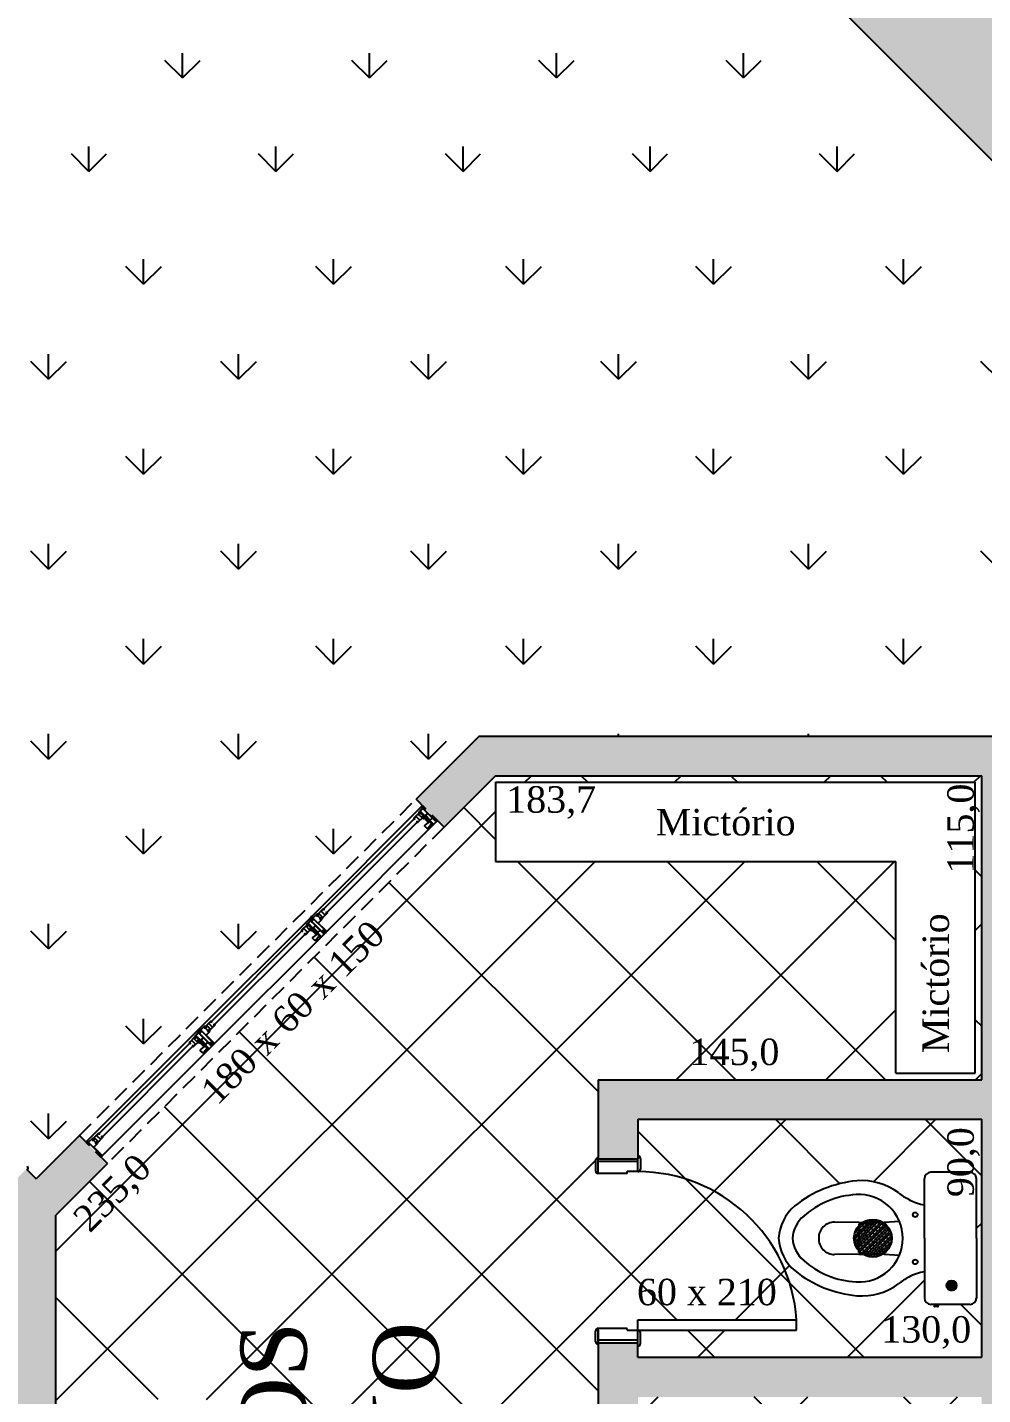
# Model space of a CAD drawing. Header units: millimetres. Extents: x 5728 to 12128, y -948 to 8052.
# Drawn here: x 8002 to 8364, y 3603 to 4120 of the extents above; entities that cross this region are included whole.
import ezdxf
from ezdxf.enums import TextEntityAlignment as Align

# ---------------------------------------------------------------- set-up
doc = ezdxf.new("R2010")
doc.units = ezdxf.units.MM
doc.header["$MEASUREMENT"] = 0
doc.linetypes.add('DASHED', pattern=[19.05, 12.7, -6.35])
for name, color, linetype in [('001 - 0.150 Color', 1, 'Continuous'), ('003 - 0.250 Color', 3, 'Continuous'), ('004 - 0.150 Color', 4, 'Continuous'), ('005 - 0.350 Color', 5, 'Continuous'), ('007 - 0.200', 7, 'Continuous'), ('030 - 0.500 Color', 30, 'Continuous'), ('052 - 0.250 Color', 52, 'Continuous'), ('252 - 0.150 Color', 252, 'Continuous'), ('253 - 0.150 Color', 253, 'Continuous')]:
    doc.layers.add(name, color=color, linetype=linetype)
doc.styles.add('style4', font='romantic.ttf')
pattern_1 = [(0, (0, 0), (15.36, 15.36), [30, -0.72]), (0, (-15.36, 0.72), (15.36, 15.36), [30, -0.72]), (90, (0, 0), (-15.36, 15.36), [-16.08, 14.64]), (90, (-0.72, 0), (-15.36, 15.36), [-16.08, 14.64])]

# ---------------------------------------------------------------- blocks, each defined once
blk = doc.blocks.new('Carro')
at = {"layer": '052 - 0.250 Color'}
for p, q in [((7967.72, 5100.48), (7861.66, 4994.42)), ((8285.92, 4803.5), (7988.94, 5100.48)), ((7971.26, 5089.87), (7872.27, 4990.88)), ((8275.32, 4799.96), (7985.4, 5089.87)), ((8034.9, 5012.09), (7964.19, 5082.8)), ((8034.9, 5012.09), (7950.05, 4927.24)), ((8072.51, 5002.77), (8091.47, 4955.52)), ((7879.34, 4997.95), (7950.05, 4927.24)), ((7872.27, 4976.74), (8162.18, 4686.82)), ((7861.66, 4973.2), (8158.64, 4676.22)), ((8218.75, 4828.25), (8091.47, 4955.52)), ((7959.38, 4889.63), (8006.62, 4870.67)), ((8006.62, 4870.67), (8133.89, 4743.39)), ((8186.93, 4860.06), (8209.8, 4865.47)), ((8133.89, 4743.39), (8218.75, 4828.25)), ((8218.75, 4828.25), (8275.32, 4799.96)), ((8176.32, 4686.82), (8275.32, 4785.82)), ((8179.86, 4676.22), (8285.92, 4782.28)), ((8133.89, 4743.39), (8162.18, 4686.82))]:
    blk.add_line(p, q, dxfattribs=at)
for centre, radius, start, end in [((7978.33, 5089.87), 15, 45, 135), ((7978.33, 5082.8), 10, 45, 135), ((8133.89, 4828.25), 185, 109.3779, 160.622), ((7872.27, 4983.81), 15, 135, 225), ((7879.34, 4983.81), 10, 135, 225), ((8172.79, 4789.35), 185, 116.0753, 153.9246), ((7988.23, 4973.91), 229, 299.8107, 330.1892), ((8275.32, 4792.89), 15, 315, 45), ((8268.25, 4792.89), 10, 315, 45), ((8169.25, 4693.89), 10, 225, 315), ((8169.25, 4686.82), 15, 225, 315)]:
    blk.add_arc(centre, radius, start, end, dxfattribs=at)

msp = doc.modelspace()

# ---------------------------------------------------------------- hatches: boundary and pattern name
at = {"layer": '003 - 0.250 Color', "ltscale": 2.5}
h = msp.add_hatch(dxfattribs=at)
h.set_pattern_fill('GRASS', color=256, scale=50, style=0)
h.paths.add_polyline_path([(8368.95, 5169.88), (7820.73, 5169.88, 0.414214), (7770.73, 5119.88), (7770.73, 5086.08, 0.414214), (7820.73, 5036.08), (8051.1, 5036.08, -0.100682), (8070.63, 5032.1, -0.29475), (8235.73, 4761.08), (8235.73, 4461.08, -0.29475), (8070.63, 4190.05, -0.100682), (8051.1, 4186.08), (8051.1, 4052.28), (8384.85, 4052.28), (8307.53, 4129.62), (8518.89, 4340.98), (8307.53, 4552.39), (8518.89, 4763.74, -0.196635)])
h = msp.add_hatch(dxfattribs=at)
h.set_pattern_fill('GRASS', color=256, scale=50, style=0)
h.paths.add_polyline_path([(7350.84, 4190.05, -0.245564), (7190.73, 4384.9), (7190.73, 4052.28), (7333.25, 4052.28)])
h.paths.add_polyline_path([(7370.37, 4186.08, -0.100682), (7350.84, 4190.05), (7333.25, 4052.28), (7374.55, 4052.28)])
h.paths.add_polyline_path([(8051.1, 4186.08), (7370.37, 4186.08), (7374.55, 4052.28), (7423.23, 4052.28), (8051.1, 4052.28)])
h = msp.add_hatch(dxfattribs=at)
h.set_pattern_fill('GRASS', color=256, scale=2, style=0)
h.set_pattern_definition([(90, (0, 0), (-35.921, 35.921), [9.525, -62.317]), (45, (0, 0), (-35.92102, 35.92102), [9.525, -41.275]), (135, (0, 0), (-35.92102, -35.92102), [9.525, -41.275])])
h.paths.add_polyline_path([(8384.85, 4052.28), (7423.23, 4052.28), (7423.23, 3842.28), (7478.23, 3842.28), (7778.23, 3842.28), (7848.23, 3842.28), (7938.35, 3752.16, -0.414214), (7939.76, 3752.16), (7943.3, 3748.63), (7942.59, 3747.92), (7998.17, 3692.34, -0.414214), (7999.58, 3692.34), (8002.76, 3689.16), (8002.67, 3689.07, -0.267949), (8002.41, 3688.1), (8005.73, 3684.78), (8022.09, 3701.14), (8149.37, 3828.42), (8173.23, 3852.28), (8378.23, 3852.28), (8378.23, 3636.13), (8589.6, 3847.49)])
h.paths.add_polyline_path([(7581.26, 3845.27), (7675.21, 3845.27), (7675.21, 3860.85), (7581.26, 3860.85)], flags=24)
at = {"layer": '005 - 0.350 Color', "ltscale": 2.5}
for points in [[(8378.23, 3852.28), (8173.23, 3852.28), (8149.37, 3828.42), (8156.63, 3821.15, -0.003026), (8156.63, 3821.15), (8157.5, 3820.28), (8159.98, 3817.81), (8179.45, 3837.28), (8363.23, 3837.28), (8363.23, 3722.28), (8218.23, 3722.28), (8218.23, 3692.28), (8233.23, 3692.28), (8233.23, 3707.28), (8363.23, 3707.28), (8363.23, 3617.28), (8233.23, 3617.28), (8233.23, 3622.68), (8218.23, 3622.68), (8218.23, 3587.28), (8233.23, 3587.28), (8233.23, 3602.28), (8363.23, 3602.28), (8363.23, 3512.28), (8233.23, 3512.28), (8233.23, 3517.68), (8218.23, 3517.68), (8218.23, 3482.28), (8233.23, 3482.28), (8233.23, 3497.28), (8363.23, 3497.28), (8363.23, 3407.28), (8233.23, 3407.28), (8233.23, 3412.68), (8218.23, 3412.68), (8218.23, 3377.28), (8233.23, 3377.28), (8233.23, 3392.28), (8363.23, 3392.28), (8363.23, 3302.28), (8378.23, 3302.28)], [(8053.63, 3302.28), (8013.23, 3302.28), (8013.23, 3671.06), (8032.7, 3690.53), (8029.36, 3693.87, -0.003026), (8029.36, 3693.87), (8022.09, 3701.14), (8005.73, 3684.78), (8002.06, 3688.45), (7991.45, 3677.85), (7998.23, 3671.06), (7998.23, 3302.28), (7563.73, 3302.28), (7563.73, 3282.28), (8053.63, 3282.28)]]:
    msp.add_hatch(color=256, dxfattribs=at).paths.add_polyline_path(points)
at = {"layer": '252 - 0.150 Color', "ltscale": 2.5}
h = msp.add_hatch(dxfattribs=at)
h.set_pattern_fill('AR-B816C', color=256, scale=0.075591, style=0)
h.set_pattern_definition(pattern_1)
h.paths.add_polyline_path([(9368.35, 4167.59, -0.414214), (9370.94, 4188.65), (9430.06, 4234.8), (9043.63, 4729.87), (9068.3, 4212.6), (9454.73, 3717.52), (9513.85, 3763.68, -0.414214), (9534.9, 3761.08), (9793.35, 3430.02, -0.414214), (9790.76, 3408.97), (9731.61, 3362.79), (9737.77, 3354.91), (9855.58, 3446.88), (9595.29, 3780.22), (9713.1, 3872.19), (9706.95, 3880.07), (9647.86, 3833.94, -0.414214), (9626.8, 3836.53)])
h.paths.add_polyline_path([(8698.38, 4292.7), (8685.42, 4279.73, -0.414214), (8664.2, 4279.73), (8367.22, 4576.72, -0.414214), (8367.22, 4597.93), (8419.4, 4650.12), (8413.2, 4658.06), (8307.53, 4552.39), (8518.89, 4340.98), (8413.21, 4235.29), (8419.41, 4227.35), (8473.29, 4281.23, -0.414214), (8494.5, 4281.23), (8791.49, 3984.25, -0.414214), (8791.49, 3963.03), (8698.39, 3869.94), (8754.92, 3797.51), (9092.97, 3695.32), (9082.67, 3800.37)])
h.paths.add_polyline_path([(9068.3, 4212.6), (9043.63, 4729.87), (8518.89, 4763.74), (8413.2, 4658.06), (8419.4, 4650.12), (8473.28, 4704, -0.414214), (8494.5, 4704), (8791.48, 4407.01, -0.414214), (8791.48, 4385.8), (8698.38, 4292.7), (9082.67, 3800.37)])
h = msp.add_hatch(dxfattribs=at)
h.set_pattern_fill('AR-B816C', color=256, scale=0.075591, style=0)
h.set_pattern_definition(pattern_1)
h.paths.add_polyline_path([(9393.02, 3650.32, -0.414214), (9395.61, 3671.37), (9454.73, 3717.52), (9068.3, 4212.6), (9082.67, 3800.37), (9092.97, 3695.32), (9479.39, 3200.25), (9538.51, 3246.4, -0.414214), (9559.57, 3243.81), (9818.02, 2912.74, -0.414214), (9815.42, 2891.69), (9756.28, 2845.52), (9762.43, 2837.63), (9880.24, 2929.6), (9619.96, 3262.94), (9737.77, 3354.91), (9731.61, 3362.79), (9672.52, 3316.66, -0.414214), (9651.47, 3319.25)])
h.paths.add_polyline_path([(8367.22, 4153.95, -0.414214), (8367.22, 4175.17), (8419.41, 4227.35), (8413.21, 4235.29), (8307.53, 4129.62), (8589.6, 3847.49), (8754.92, 3797.51), (8698.39, 3869.94), (8685.42, 3856.97, -0.414214), (8664.21, 3856.97)])
at = {"layer": '253 - 0.150 Color', "ltscale": 2.5}
h = msp.add_hatch(dxfattribs=at)
h.set_pattern_fill('NET', color=256, scale=12.5984, angle=45, style=0)
h.set_pattern_definition([(45, (0, 0), (-28.28421, 28.28421), []), (135, (0, 0), (-28.28421, -28.28421), [])])
h.paths.add_polyline_path([(8330.73, 3804.78), (8290.73, 3804.78), (8290.73, 3722.28), (8363.23, 3722.28), (8363.23, 3837.28), (8290.73, 3837.28), (8290.73, 3834.78), (8360.73, 3834.78), (8360.73, 3724.78), (8330.73, 3724.78)])
h.paths.add_polyline_path([(8363.23, 3707.28), (8233.23, 3707.28), (8233.23, 3693.48, -0.414214), (8234.23, 3692.48), (8234.23, 3688.48, -0.414214), (8233.23, 3687.48, -0.239418), (8281.85, 3662.68), (8286.41, 3662.68, -0.194645), (8292.53, 3674.51, -0.146162), (8316.04, 3684, -0.184717), (8332.08, 3679.26, 0.038147), (8335.65, 3677, 0.09319), (8341.59, 3674.91), (8341.59, 3684.9, -0.414214), (8343.97, 3687.28), (8358.85, 3687.28, -0.414214), (8361.23, 3684.9), (8361.23, 3662.68), (8363.23, 3662.68)])
h.paths.add_polyline_path([(8363.23, 3662.68), (8361.23, 3662.68), (8361.23, 3662.28), (8361.23, 3639.66, -0.414214), (8358.85, 3637.28), (8346.78, 3637.28), (8346.78, 3636.47), (8345.18, 3636.47), (8345.18, 3637.28), (8343.97, 3637.28, -0.414214), (8341.59, 3639.66), (8341.59, 3649.64, 0.09319), (8335.65, 3647.55, 0.038147), (8332.08, 3645.29, -0.184717), (8316.04, 3640.55, -0.146162), (8292.53, 3650.04, -0.206629), (8286.35, 3662.68), (8281.85, 3662.68, -0.140574), (8293.23, 3631.48), (8293.23, 3627.48), (8233.23, 3627.48, -0.414214), (8234.23, 3626.48), (8234.23, 3622.48, -0.414214), (8233.23, 3621.48), (8233.23, 3617.28), (8363.23, 3617.28)])
h.paths.add_polyline_path([(8343.97, 3582.28), (8358.85, 3582.28, -0.414214), (8361.23, 3579.9), (8361.23, 3557.28), (8361.23, 3556.34), (8363.23, 3556.34), (8363.23, 3602.28), (8233.23, 3602.28), (8233.23, 3588.48, -0.414214), (8234.23, 3587.48), (8234.23, 3583.48, -0.414214), (8233.23, 3582.48, -0.246646), (8282.8, 3556.34), (8286.47, 3556.34, -0.013235), (8286.38, 3557.28, -0.200635), (8292.53, 3569.51, -0.146162), (8316.04, 3579, -0.184717), (8332.08, 3574.26, 0.038147), (8335.65, 3572, 0.09319), (8341.59, 3569.91), (8341.59, 3579.9, -0.414214)])
h.paths.add_polyline_path([(8363.23, 3556.34), (8361.23, 3556.34), (8361.23, 3534.66, -0.414214), (8358.85, 3532.28), (8346.78, 3532.28), (8346.78, 3531.47), (8345.18, 3531.47), (8345.18, 3532.28), (8343.97, 3532.28, -0.414214), (8341.59, 3534.66), (8341.59, 3544.64, 0.09319), (8335.65, 3542.55, 0.038147), (8332.08, 3540.29, -0.184717), (8316.04, 3535.55, -0.146162), (8292.53, 3545.04, -0.186904), (8286.47, 3556.34), (8282.8, 3556.34, -0.133621), (8293.23, 3526.48), (8293.23, 3522.48), (8233.23, 3522.48, -0.414214), (8234.23, 3521.48), (8234.23, 3517.48, -0.414214), (8233.23, 3516.48), (8233.23, 3512.28), (8363.23, 3512.28)])
h.paths.add_polyline_path([(8316.04, 3474, -0.184717), (8332.08, 3469.26, 0.038147), (8335.65, 3467, 0.09319), (8341.59, 3464.91), (8341.59, 3474.9, -0.414214), (8343.97, 3477.28), (8358.85, 3477.28, -0.414214), (8361.23, 3474.9), (8361.23, 3452.28), (8361.23, 3450), (8363.23, 3450), (8363.23, 3497.28), (8233.23, 3497.28), (8233.23, 3483.48, -0.414214), (8234.23, 3482.48), (8234.23, 3478.48, -0.414214), (8233.23, 3477.48, -0.253764), (8283.69, 3450), (8286.69, 3450, -0.032415), (8286.38, 3452.28, -0.200635), (8292.53, 3464.51, -0.146162)])
h.paths.add_polyline_path([(8363.23, 3450), (8361.23, 3450), (8361.23, 3429.66, -0.414214), (8358.85, 3427.28), (8346.78, 3427.28), (8346.78, 3426.47), (8345.18, 3426.47), (8345.18, 3427.28), (8343.97, 3427.28, -0.414214), (8341.59, 3429.66), (8341.59, 3439.64, 0.09319), (8335.65, 3437.55, 0.038147), (8332.08, 3435.29, -0.184717), (8316.04, 3430.55, -0.146162), (8292.53, 3440.04, -0.167133), (8286.69, 3450), (8283.69, 3450, -0.126808), (8293.23, 3421.48), (8293.23, 3417.48), (8233.23, 3417.48, -0.414214), (8234.23, 3416.48), (8234.23, 3412.48, -0.414214), (8233.23, 3411.48), (8233.23, 3407.28), (8363.23, 3407.28)])
h.paths.add_polyline_path([(8363.23, 3392.28), (8233.23, 3392.28), (8233.23, 3378.48, -0.414214), (8234.23, 3377.48), (8234.23, 3373.48, -0.414214), (8233.23, 3372.48, -0.242651), (8282.28, 3347.09), (8318.24, 3347.09, -0.947225), (8333.17, 3348.28), (8363.23, 3348.28)])
h.paths.add_polyline_path([(8363.23, 3346.28), (8333.17, 3346.28, -0.923464), (8318.24, 3347.09), (8282.28, 3347.09, -0.13746), (8293.23, 3316.48), (8293.23, 3312.48), (8233.23, 3312.48, -0.414214), (8234.23, 3311.48), (8234.23, 3307.48, -0.414214), (8233.23, 3306.48), (8233.23, 3302.28), (8363.23, 3302.28)])
h.paths.add_polyline_path([(8233.23, 3372.48), (8229.23, 3372.48), (8229.23, 3371.78), (8218.23, 3371.78, -0.414214), (8217.23, 3372.78), (8217.23, 3376.78, -0.414214), (8218.23, 3377.78), (8218.23, 3412.18, -0.414214), (8217.23, 3413.18), (8217.23, 3417.18, -0.414214), (8218.23, 3418.18), (8229.23, 3418.18), (8229.23, 3417.48), (8233.23, 3417.48), (8233.23, 3421.48), (8293.23, 3421.48, 0.393226), (8233.23, 3477.48), (8229.23, 3477.48), (8229.23, 3476.78), (8218.23, 3476.78, -0.414214), (8217.23, 3477.78), (8217.23, 3481.78, -0.414214), (8218.23, 3482.78), (8218.23, 3517.18, -0.414214), (8217.23, 3518.18), (8217.23, 3522.18, -0.414214), (8218.23, 3523.18), (8229.23, 3523.18), (8229.23, 3522.48), (8233.23, 3522.48), (8233.23, 3526.48), (8293.23, 3526.48, 0.393226), (8233.23, 3582.48), (8229.23, 3582.48), (8229.23, 3581.78), (8218.23, 3581.78, -0.414214), (8217.23, 3582.78), (8217.23, 3586.78, -0.414214), (8218.23, 3587.78), (8218.23, 3622.18, -0.414214), (8217.23, 3623.18), (8217.23, 3627.18, -0.414214), (8218.23, 3628.18), (8229.23, 3628.18), (8229.23, 3627.48), (8233.23, 3627.48), (8233.23, 3631.48), (8293.23, 3631.48, 0.393226), (8233.23, 3687.48), (8229.23, 3687.48), (8229.23, 3686.78), (8218.23, 3686.78, -0.414214), (8217.23, 3687.78), (8217.23, 3691.78, -0.414214), (8218.23, 3692.78), (8218.23, 3722.28), (8290.73, 3722.28), (8290.73, 3804.78), (8179.45, 3804.78), (8179.45, 3834.78), (8290.73, 3834.78), (8290.73, 3837.28), (8179.45, 3837.28), (8159.98, 3817.81), (8032.7, 3690.53), (8013.23, 3671.06), (8013.23, 3563.2), (8015.23, 3563.2), (8015.23, 3601.28), (8070.23, 3601.28), (8070.23, 3386.28), (8015.23, 3386.28), (8015.23, 3424.27), (8013.23, 3424.27), (8013.23, 3302.28), (8052.43, 3302.28, -0.414214), (8053.43, 3303.28), (8057.86, 3303.28), (8018.43, 3371.56), (8021.9, 3373.56, -0.5601), (8138.43, 3302.28, -0.414214), (8139.43, 3303.28), (8143.43, 3303.28, -0.414214), (8144.43, 3302.28), (8218.23, 3302.28), (8218.23, 3307.18, -0.414214), (8217.23, 3308.18), (8217.23, 3312.18, -0.414214), (8218.23, 3313.18), (8229.23, 3313.18), (8229.23, 3312.48), (8233.23, 3312.48), (8233.23, 3316.48), (8293.23, 3316.48, 0.393226)])
h.paths.add_polyline_path([(8365.12, 3797.92), (8365.12, 3837.35), (8346.68, 3837.35), (8346.68, 3797.92)], flags=9)
h.paths.add_polyline_path([(8365.08, 3675.36), (8365.08, 3707.31), (8346.89, 3707.31), (8346.89, 3675.36)], flags=9)
h.paths.add_polyline_path([(8322.92, 3617.95), (8362.27, 3617.95), (8362.27, 3636.14), (8322.92, 3636.14)], flags=24)
h.paths.add_polyline_path([(8365.08, 3570.36), (8365.08, 3602.31), (8346.89, 3602.31), (8346.89, 3570.36)], flags=9)
h.paths.add_polyline_path([(8322.92, 3512.95), (8362.27, 3512.95), (8362.27, 3531.14), (8322.92, 3531.14)], flags=24)
h.paths.add_polyline_path([(8365.08, 3465.36), (8365.08, 3497.31), (8346.89, 3497.31), (8346.89, 3465.36)], flags=9)
h.paths.add_polyline_path([(8322.92, 3407.95), (8362.27, 3407.95), (8362.27, 3426.14), (8322.92, 3426.14)], flags=24)
h.paths.add_polyline_path([(8365.08, 3360.36), (8365.08, 3392.31), (8346.89, 3392.31), (8346.89, 3360.36)], flags=9)
h.paths.add_polyline_path([(8322.92, 3302.95), (8362.27, 3302.95), (8362.27, 3321.14), (8322.92, 3321.14)], flags=24)
h.paths.add_polyline_path([(8116.88, 3400.19), (8116.88, 3636.76), (8066.62, 3636.76), (8066.62, 3400.19)], flags=24)
h.paths.add_polyline_path([(8164.88, 3402.18), (8164.88, 3634.76), (8126.6, 3634.76), (8126.6, 3402.18)], flags=24)
h.paths.add_polyline_path([(8208.83, 3437.42), (8208.83, 3599.53), (8171.95, 3599.53), (8171.95, 3437.42)], flags=24)
h.paths.add_polyline_path([(8188.62, 3590.71), (8188.62, 3606.2), (8169.87, 3606.2), (8169.87, 3590.71)], flags=24)
h.paths.add_polyline_path([(8027.46, 3658.15), (8055.34, 3686.03), (8042.3, 3699.07), (8014.42, 3671.19)], flags=24)
h.paths.add_polyline_path([(8032.4, 3303.23), (8032.4, 3342.61), (8014.09, 3342.61), (8014.09, 3303.23)], flags=24)
h.paths.add_polyline_path([(8176.88, 3302.91), (8216.31, 3302.91), (8216.31, 3321.35), (8176.88, 3321.35)], flags=24)
h.paths.add_polyline_path([(8250.38, 3722.91), (8289.81, 3722.91), (8289.81, 3741.35), (8250.38, 3741.35)], flags=24)
h.paths.add_polyline_path([(8075.01, 3709.07), (8141.44, 3775.5), (8130.42, 3786.52), (8063.99, 3720.09)], flags=24)
h.paths.add_polyline_path([(8230.31, 3319.47), (8287.23, 3319.47), (8287.23, 3334.91), (8230.31, 3334.91)], flags=24)
h.paths.add_polyline_path([(8230.31, 3424.47), (8287.23, 3424.47), (8287.23, 3439.91), (8230.31, 3439.91)], flags=24)
h.paths.add_polyline_path([(8230.31, 3529.47), (8287.23, 3529.47), (8287.23, 3544.91), (8230.31, 3544.91)], flags=24)
h.paths.add_polyline_path([(8230.31, 3634.47), (8287.23, 3634.47), (8287.23, 3649.91), (8230.31, 3649.91)], flags=24)

# ---------------------------------------------------------------- linework, layer by layer
at = {"layer": '001 - 0.150 Color', "ltscale": 2.5}
for p, q in [((8179.45, 3834.78), (8360.73, 3834.78)), ((8179.45, 3834.78), (8179.45, 3804.78)), ((8360.73, 3724.78), (8360.73, 3834.78)), ((8179.45, 3804.78), (8330.73, 3804.78)), ((8330.73, 3724.78), (8330.73, 3804.78)), ((8330.73, 3724.78), (8360.73, 3724.78)), ((8229.23, 3627.48), (8233.23, 3627.48)), ((8233.23, 3622.68), (8233.23, 3627.48))]:
    msp.add_line(p, q, dxfattribs=at)
at = {"layer": '001 - 0.150 Color'}
for p, q in [((8152.98, 3821.84), (8153.16, 3822.02)), ((8154.4, 3820.43), (8154.58, 3820.61)), ((8110.56, 3779.42), (8110.74, 3779.6)), ((8111.97, 3778), (8112.15, 3778.18)), ((8068.13, 3736.99), (8068.31, 3737.17)), ((8069.54, 3735.58), (8069.72, 3735.76)), ((8217.23, 3691.78), (8217.23, 3687.78)), ((8218.23, 3686.78), (8218.23, 3692.28)), ((8233.23, 3691.28), (8218.23, 3691.28)), ((8233.23, 3687.48), (8233.23, 3692.28)), ((8234.23, 3692.48), (8234.23, 3688.48)), ((8229.23, 3686.78), (8218.23, 3686.78)), ((8229.23, 3686.78), (8229.23, 3687.48)), ((8233.23, 3687.48), (8229.23, 3687.48)), ((8341.59, 3662.28), (8341.59, 3684.9)), ((8358.85, 3687.28), (8343.97, 3687.28)), ((8361.23, 3662.28), (8361.23, 3684.9)), ((8316.71, 3668.23), (8307.56, 3668.39)), ((8314.92, 3661.97), (8322.36, 3669.41)), ((8314.94, 3661.69), (8322.64, 3669.4)), ((8314.94, 3662.83), (8321.51, 3669.4)), ((8315.09, 3660.71), (8323.63, 3669.24)), ((8315.18, 3664.21), (8320.13, 3669.15)), ((8315.35, 3659.83), (8324.51, 3668.99)), ((8315.69, 3659.04), (8325.3, 3668.64)), ((8316.11, 3658.32), (8326.02, 3668.22)), ((8316.2, 3666.36), (8317.97, 3668.13)), ((8316.6, 3657.67), (8326.66, 3667.74)), ((8316.71, 3667.7), (8332.12, 3668.72)), ((8316.71, 3668.23), (8321.58, 3668.55)), ((8316.71, 3667.7), (8316.71, 3662.28)), ((8317.55, 3667.71), (8318.97, 3666.29)), ((8318.14, 3668.25), (8318.4, 3667.99)), ((8318.87, 3668.67), (8320.1, 3667.43)), ((8320.39, 3668.28), (8321.81, 3666.86)), ((8320.55, 3669.26), (8321.24, 3668.56)), ((8321.54, 3669.4), (8322.95, 3667.99)), ((8322.09, 3667.71), (8323.51, 3666.29)), ((8323.23, 3668.85), (8324.65, 3667.43)), ((8324.53, 3668.98), (8328.76, 3664.75)), ((8324.93, 3668.28), (8326.35, 3666.86)), ((8326.64, 3667.71), (8327.73, 3666.62)), ((8314.92, 3662.39), (8316.13, 3661.18)), ((8315.01, 3663.43), (8315.56, 3662.88)), ((8315.53, 3665.18), (8316.7, 3664.02)), ((8315.84, 3663.73), (8317.26, 3662.31)), ((8315.92, 3665.93), (8316.13, 3665.72)), ((8316.41, 3666.57), (8317.83, 3665.15)), ((8316.71, 3656.85), (8316.71, 3662.28)), ((8316.9, 3667.22), (8317.26, 3666.86)), ((8316.98, 3664.87), (8318.4, 3663.45)), ((8317.15, 3657.09), (8327.25, 3667.18)), ((8317.55, 3663.16), (8318.97, 3661.74)), ((8317.77, 3656.57), (8327.77, 3666.57)), ((8318.12, 3666.01), (8319.54, 3664.59)), ((8318.45, 3656.11), (8328.22, 3665.88)), ((8318.68, 3664.3), (8320.1, 3662.88)), ((8319.2, 3655.73), (8328.61, 3665.13)), ((8319.2, 3655.73), (8328.61, 3665.13)), ((8319.25, 3667.14), (8320.67, 3665.72)), ((8319.25, 3662.6), (8320.67, 3661.18)), ((8319.82, 3665.44), (8321.24, 3664.02)), ((8320.04, 3655.43), (8328.91, 3664.3)), ((8320.39, 3663.73), (8321.81, 3662.31)), ((8320.96, 3666.57), (8322.38, 3665.15)), ((8320.96, 3655.22), (8329.12, 3663.37)), ((8321.52, 3664.87), (8322.95, 3663.45)), ((8322.02, 3655.13), (8329.2, 3662.32)), ((8322.09, 3663.16), (8323.51, 3661.74)), ((8322.66, 3666.01), (8324.08, 3664.59)), ((8323.23, 3664.3), (8324.65, 3662.88)), ((8323.8, 3667.14), (8325.22, 3665.72)), ((8323.8, 3662.6), (8325.22, 3661.18)), ((8324.37, 3665.44), (8325.79, 3664.02)), ((8324.93, 3663.73), (8326.35, 3662.31)), ((8325.5, 3666.57), (8326.92, 3665.15)), ((8326.07, 3664.87), (8327.49, 3663.45)), ((8326.64, 3663.16), (8328.06, 3661.74)), ((8327.21, 3666.01), (8328.63, 3664.59)), ((8327.78, 3664.3), (8329.17, 3662.9)), ((8328.34, 3662.6), (8329.18, 3661.76)), ((8341.59, 3662.28), (8341.59, 3639.66)), ((8361.23, 3662.28), (8361.23, 3639.66)), ((8315.27, 3660.89), (8316.7, 3659.47)), ((8315.84, 3659.19), (8317.26, 3657.77)), ((8316.41, 3662.03), (8317.83, 3660.61)), ((8316.98, 3660.32), (8318.4, 3658.9)), ((8317.55, 3658.62), (8318.97, 3657.2)), ((8318.12, 3661.46), (8319.54, 3660.04)), ((8318.68, 3659.76), (8320.1, 3658.33)), ((8319.25, 3658.05), (8320.67, 3656.63)), ((8319.82, 3660.89), (8321.24, 3659.47)), ((8320.39, 3659.19), (8321.81, 3657.77)), ((8320.96, 3662.03), (8322.38, 3660.61)), ((8320.96, 3657.48), (8322.38, 3656.06)), ((8321.52, 3660.32), (8322.95, 3658.9)), ((8322.09, 3658.62), (8323.51, 3657.2)), ((8322.66, 3661.46), (8324.08, 3660.04)), ((8323.23, 3659.76), (8326.39, 3656.6)), ((8323.23, 3659.76), (8324.65, 3658.33)), ((8323.25, 3655.23), (8329.1, 3661.08)), ((8323.8, 3658.05), (8325.22, 3656.63)), ((8324.37, 3660.89), (8325.79, 3659.47)), ((8324.86, 3655.71), (8328.63, 3659.47)), ((8324.93, 3659.19), (8326.35, 3657.77)), ((8325.5, 3662.03), (8326.92, 3660.61)), ((8325.5, 3657.48), (8326.39, 3656.6)), ((8326.07, 3660.32), (8327.49, 3658.9)), ((8326.64, 3658.62), (8327.55, 3657.71)), ((8327.21, 3661.46), (8328.63, 3660.04)), ((8327.78, 3659.76), (8328.45, 3659.08)), ((8328.91, 3660.89), (8329.04, 3660.76)), ((8316.71, 3656.32), (8307.56, 3656.16)), ((8316.71, 3656.85), (8332.17, 3655.83)), ((8316.71, 3656.32), (8321.58, 3656)), ((8318.12, 3656.91), (8319.37, 3655.66)), ((8319.82, 3656.35), (8320.95, 3655.22)), ((8321.52, 3655.78), (8322.17, 3655.13)), ((8322.66, 3656.91), (8324.08, 3655.49)), ((8324.37, 3656.35), (8324.96, 3655.75)), ((8349.92, 3644.44), (8351.8, 3646.32)), ((8349.92, 3644.24), (8352, 3646.32)), ((8349.92, 3644.45), (8351.85, 3642.51)), ((8349.93, 3644.67), (8351.57, 3646.31)), ((8349.93, 3644.64), (8352.04, 3642.53)), ((8349.93, 3644.23), (8351.63, 3642.52)), ((8349.95, 3644.06), (8352.18, 3646.29)), ((8349.96, 3644.82), (8352.22, 3642.56)), ((8349.97, 3643.97), (8351.37, 3642.57)), ((8349.99, 3644.93), (8351.31, 3646.25)), ((8349.99, 3643.89), (8352.35, 3646.25)), ((8350, 3644.99), (8352.39, 3642.6)), ((8350.04, 3643.73), (8352.51, 3646.19)), ((8350.06, 3645.14), (8352.55, 3642.66)), ((8350.08, 3643.65), (8351.06, 3642.67)), ((8350.11, 3643.58), (8352.66, 3646.13)), ((8350.12, 3645.28), (8350.96, 3646.12)), ((8350.13, 3645.29), (8352.69, 3642.72)), ((8350.18, 3643.45), (8352.79, 3646.06)), ((8350.2, 3645.42), (8352.82, 3642.8)), ((8350.27, 3643.32), (8352.92, 3645.97)), ((8350.29, 3645.55), (8352.95, 3642.89)), ((8350.36, 3643.2), (8353.04, 3645.88)), ((8350.38, 3645.67), (8353.07, 3642.98)), ((8350.46, 3643.09), (8353.15, 3645.78)), ((8350.48, 3645.77), (8353.18, 3643.08)), ((8350.56, 3642.99), (8353.25, 3645.67)), ((8350.59, 3645.87), (8353.28, 3643.19)), ((8350.68, 3642.89), (8353.35, 3645.56)), ((8350.71, 3645.97), (8353.37, 3643.31)), ((8350.81, 3642.81), (8353.43, 3645.43)), ((8350.84, 3646.05), (8353.45, 3643.44)), ((8350.94, 3642.73), (8353.51, 3645.3)), ((8350.97, 3646.12), (8353.53, 3643.57)), ((8351.08, 3642.66), (8353.58, 3645.16)), ((8351.12, 3646.19), (8353.59, 3643.72)), ((8351.24, 3642.61), (8353.63, 3645)), ((8351.27, 3646.24), (8353.65, 3643.87)), ((8351.4, 3642.56), (8353.68, 3644.84)), ((8351.44, 3646.29), (8353.69, 3644.04)), ((8351.58, 3642.53), (8353.71, 3644.66)), ((8351.63, 3646.31), (8353.72, 3644.22)), ((8351.78, 3642.51), (8353.72, 3644.46)), ((8351.82, 3644.42), (8351.82, 3643.23)), ((8351.83, 3646.32), (8353.73, 3644.42)), ((8351.99, 3642.52), (8353.72, 3644.25)), ((8352.05, 3646.31), (8353.71, 3644.65)), ((8352.24, 3642.56), (8353.68, 3643.99)), ((8352.31, 3646.26), (8353.66, 3644.91)), ((8352.55, 3642.66), (8353.58, 3643.69)), ((8352.64, 3646.14), (8353.54, 3645.24)), ((8358.85, 3637.28), (8343.97, 3637.28)), ((8345.18, 3637.28), (8345.18, 3636.7)), ((8346.78, 3636.7), (8345.18, 3636.7)), ((8346.55, 3636.47), (8345.42, 3636.47)), ((8346.78, 3637.28), (8346.78, 3636.7)), ((8358.85, 3637.28), (8358.85, 3637.28)), ((8358.85, 3637.28), (8358.85, 3637.28)), ((8233.23, 3631.48), (8293.23, 3631.48)), ((8233.23, 3627.48), (8233.23, 3631.48)), ((8293.23, 3627.48), (8293.23, 3631.48)), ((8217.23, 3623.18), (8217.23, 3627.18)), ((8218.23, 3622.68), (8218.23, 3628.18)), ((8218.23, 3628.18), (8218.23, 3628.18)), ((8229.23, 3628.18), (8218.23, 3628.18)), ((8229.23, 3627.48), (8229.23, 3628.18)), ((8233.23, 3627.48), (8293.23, 3627.48)), ((8234.23, 3622.48), (8234.23, 3626.48)), ((8233.23, 3623.68), (8218.23, 3623.68)), ((8218.23, 3622.18), (8218.23, 3622.18))]:
    msp.add_line(p, q, dxfattribs=at)
at = {"layer": '001 - 0.150 Color', "linetype": 'Continuous'}
for points in [[(8109.42, 3783.51), (8151.85, 3825.94)], [(8155.51, 3821.26), (8154.72, 3820.47), (8153.02, 3822.17), (8153.81, 3822.96)], [(8115.08, 3777.86), (8157.5, 3820.28)], [(8156.63, 3821.15), (8157.5, 3820.28)], [(8066.99, 3741.09), (8109.42, 3783.51)], [(8072.65, 3735.43), (8115.08, 3777.86)], [(8113.08, 3778.83), (8112.29, 3778.04), (8110.59, 3779.74), (8111.39, 3780.53)], [(8114.21, 3778.73), (8115.08, 3777.86)], [(8114.21, 3778.73), (8115.08, 3777.86)], [(8024.57, 3698.66), (8066.99, 3741.09)], [(8030.23, 3693.01), (8072.65, 3735.43)], [(8070.66, 3736.41), (8069.87, 3735.62), (8068.17, 3737.31), (8068.96, 3738.1)], [(8071.78, 3736.3), (8072.65, 3735.43)], [(8071.78, 3736.3), (8072.65, 3735.43)], [(8029.36, 3693.87), (8030.23, 3693.01)]]:
    msp.add_lwpolyline(points, dxfattribs=at)
at = {"layer": '001 - 0.150 Color'}
for points in [[(8150.02, 3819.74), (8149.74, 3820.01), (8149.66, 3819.93), (8149.95, 3819.64, 0.411853), (8150.09, 3819.64), (8152.07, 3821.62), (8152.17, 3821.52), (8152.2, 3821.55, 0.414136), (8152.2, 3821.62), (8151.85, 3821.98, 0.414214), (8151.78, 3821.98), (8151.77, 3821.96, 0.414214), (8151.77, 3821.89), (8151.97, 3821.69), (8151.61, 3821.33), (8150.21, 3822.73), (8150.57, 3823.09), (8150.78, 3822.88, 0.414214), (8150.85, 3822.88), (8150.86, 3822.9, 0.414214), (8150.86, 3822.97), (8150.51, 3823.32, 0.414205), (8150.44, 3823.32), (8150.4, 3823.29), (8150.5, 3823.19), (8148.52, 3821.21, 0.419094), (8148.52, 3821.07), (8148.81, 3820.78), (8148.9, 3820.86), (8148.62, 3821.14), (8149.38, 3821.9), (8150.78, 3820.5)], [(8115.63, 3785.34), (8115.35, 3785.62), (8115.44, 3785.7), (8115.72, 3785.41, -0.411853), (8115.72, 3785.27), (8113.75, 3783.29), (8113.84, 3783.19), (8113.81, 3783.16, -0.414136), (8113.74, 3783.16), (8113.38, 3783.51, -0.414214), (8113.38, 3783.58), (8113.4, 3783.6, -0.414214), (8113.47, 3783.6), (8113.67, 3783.39), (8114.03, 3783.75), (8112.63, 3785.15), (8112.27, 3784.79), (8112.48, 3784.59, -0.414214), (8112.48, 3784.52), (8112.47, 3784.5, -0.414214), (8112.39, 3784.5), (8112.04, 3784.85, -0.414205), (8112.04, 3784.93), (8112.08, 3784.96), (8112.18, 3784.86), (8114.16, 3786.84, -0.419094), (8114.3, 3786.84), (8114.59, 3786.55), (8114.5, 3786.47), (8114.23, 3786.74), (8113.46, 3785.98), (8114.86, 3784.58)], [(8107.59, 3777.31), (8107.32, 3777.59), (8107.23, 3777.5), (8107.52, 3777.21, 0.411853), (8107.66, 3777.21), (8109.64, 3779.19), (8109.74, 3779.09), (8109.78, 3779.13, 0.414136), (8109.78, 3779.2), (8109.42, 3779.55, 0.414214), (8109.35, 3779.55), (8109.34, 3779.54, 0.414214), (8109.34, 3779.47), (8109.54, 3779.26), (8109.18, 3778.9), (8107.78, 3780.3), (8108.14, 3780.66), (8108.35, 3780.46, 0.414214), (8108.42, 3780.46), (8108.43, 3780.47, 0.414214), (8108.43, 3780.54), (8108.08, 3780.89, 0.414205), (8108.01, 3780.89), (8107.98, 3780.86), (8108.07, 3780.76), (8106.09, 3778.78, 0.419094), (8106.09, 3778.64), (8106.38, 3778.35), (8106.47, 3778.43), (8106.19, 3778.71), (8106.96, 3779.47), (8108.36, 3778.07)], [(8073.2, 3742.92), (8072.92, 3743.19), (8073.01, 3743.28), (8073.3, 3742.99, -0.411853), (8073.3, 3742.85), (8071.32, 3740.87), (8071.42, 3740.77), (8071.38, 3740.73, -0.414136), (8071.31, 3740.73), (8070.96, 3741.08, -0.414214), (8070.96, 3741.16), (8070.97, 3741.17, -0.414214), (8071.04, 3741.17), (8071.25, 3740.96), (8071.61, 3741.33), (8070.21, 3742.73), (8069.85, 3742.36), (8070.05, 3742.16, -0.414214), (8070.05, 3742.09), (8070.04, 3742.07, -0.414214), (8069.97, 3742.07), (8069.61, 3742.43, -0.414205), (8069.61, 3742.5), (8069.65, 3742.53), (8069.75, 3742.44), (8071.73, 3744.42, -0.419094), (8071.87, 3744.41), (8072.16, 3744.13), (8072.08, 3744.04), (8071.8, 3744.32), (8071.04, 3743.55), (8072.44, 3742.15)], [(8065.17, 3734.88), (8064.89, 3735.16), (8064.81, 3735.07), (8065.1, 3734.79, 0.411853), (8065.24, 3734.78), (8067.22, 3736.76), (8067.32, 3736.67), (8067.35, 3736.7, 0.414136), (8067.35, 3736.77), (8067, 3737.12, 0.414214), (8066.93, 3737.12), (8066.91, 3737.11, 0.414214), (8066.91, 3737.04), (8067.12, 3736.84), (8066.76, 3736.47), (8065.36, 3737.87), (8065.72, 3738.24), (8065.92, 3738.03, 0.414214), (8065.99, 3738.03), (8066.01, 3738.04, 0.414214), (8066.01, 3738.11), (8065.65, 3738.47, 0.414205), (8065.58, 3738.47), (8065.55, 3738.43), (8065.65, 3738.33), (8063.67, 3736.35, 0.419094), (8063.67, 3736.21), (8063.96, 3735.92), (8064.04, 3736.01), (8063.77, 3736.28), (8064.53, 3737.05), (8065.93, 3735.65)], [(8030.77, 3700.49), (8030.5, 3700.77), (8030.58, 3700.85), (8030.87, 3700.56, -0.411853), (8030.87, 3700.42), (8028.89, 3698.44), (8028.99, 3698.34), (8028.96, 3698.3, -0.414136), (8028.89, 3698.3), (8028.53, 3698.66, -0.414214), (8028.53, 3698.73), (8028.55, 3698.74, -0.414214), (8028.62, 3698.74), (8028.82, 3698.54), (8029.18, 3698.9), (8027.78, 3700.3), (8027.42, 3699.94), (8027.63, 3699.73, -0.414214), (8027.63, 3699.66), (8027.61, 3699.65, -0.414214), (8027.54, 3699.65), (8027.19, 3700, -0.414205), (8027.19, 3700.07), (8027.22, 3700.11), (8027.32, 3700.01), (8029.3, 3701.99, -0.419094), (8029.44, 3701.99), (8029.73, 3701.7), (8029.65, 3701.61), (8029.37, 3701.89), (8028.61, 3701.13), (8030.01, 3699.73)]]:
    msp.add_lwpolyline(points, format="xyb", close=True, dxfattribs=at)
at = {"layer": '001 - 0.150 Color', "linetype": 'Continuous'}
for points in [[(8153.81, 3822.96), (8152.54, 3821.68, -0.414214), (8152.47, 3821.68), (8152.42, 3821.73), (8152.49, 3821.8), (8152.45, 3821.85, -0.414104), (8152.45, 3821.92), (8152.48, 3821.95), (8152.56, 3821.88), (8152.63, 3821.95), (8152.26, 3822.32), (8152.18, 3822.25), (8152.26, 3822.17), (8152.23, 3822.14, -0.414321), (8152.16, 3822.14), (8151.02, 3823.27, -0.414321), (8151.02, 3823.34), (8151.06, 3823.38), (8151.14, 3823.3), (8151.21, 3823.37), (8150.83, 3823.75), (8150.76, 3823.68), (8150.84, 3823.6), (8150.8, 3823.56, -0.414104), (8150.73, 3823.56), (8150.69, 3823.61), (8150.62, 3823.54), (8150.57, 3823.59, -0.414214), (8150.57, 3823.66), (8151.84, 3824.93), (8151.78, 3824.99), (8151.81, 3825.08), (8151.88, 3825.08), (8152.17, 3825.37, 0.417886), (8152.17, 3825.44), (8151.88, 3825.72, 0.417931), (8151.81, 3825.72), (8151.53, 3825.44), (8151.53, 3825.37), (8151.43, 3825.34), (8151.37, 3825.4, -0.414142), (8151.37, 3825.47), (8151.85, 3825.94)], [(8151.85, 3825.94), (8152.72, 3825.07, -0.414214), (8152.72, 3825), (8152.7, 3824.98, -0.414214), (8152.63, 3824.98), (8152.33, 3825.28, 0.419305), (8152.26, 3825.28), (8151.96, 3824.98)], [(8151.96, 3824.98), (8156.54, 3820.4), (8156.84, 3820.69, 0.414214), (8156.84, 3820.77), (8156.54, 3821.06, -0.414208), (8156.54, 3821.13), (8156.56, 3821.15, -0.415987), (8156.63, 3821.15)], [(8157.5, 3820.28), (8157.03, 3819.81, -0.414184), (8156.96, 3819.81), (8156.9, 3819.87), (8156.93, 3819.96), (8157, 3819.96), (8157.29, 3820.25, 0.410537), (8157.29, 3820.32), (8157, 3820.6, 0.41419), (8156.93, 3820.6), (8156.65, 3820.32), (8156.65, 3820.25), (8156.55, 3820.22), (8153.81, 3822.96)], [(8111.39, 3780.53), (8110.11, 3779.26, -0.414214), (8110.04, 3779.26), (8109.99, 3779.31), (8110.06, 3779.38), (8110.02, 3779.42, -0.414104), (8110.02, 3779.49), (8110.06, 3779.53), (8110.14, 3779.45), (8110.21, 3779.52), (8109.83, 3779.9), (8109.76, 3779.83), (8109.84, 3779.75), (8109.8, 3779.71, -0.414321), (8109.73, 3779.71), (8108.59, 3780.85, -0.414321), (8108.59, 3780.92), (8108.63, 3780.95), (8108.71, 3780.88), (8108.78, 3780.95), (8108.4, 3781.32), (8108.33, 3781.25), (8108.41, 3781.17), (8108.38, 3781.14, -0.414104), (8108.3, 3781.14), (8108.26, 3781.18), (8108.19, 3781.11), (8108.14, 3781.16, -0.414214), (8108.14, 3781.23), (8109.41, 3782.5), (8109.36, 3782.56), (8109.38, 3782.66), (8109.45, 3782.66), (8109.74, 3782.94, 0.417886), (8109.74, 3783.01), (8109.46, 3783.3, 0.417931), (8109.39, 3783.3), (8109.1, 3783.01), (8109.1, 3782.94), (8109, 3782.91), (8108.95, 3782.97, -0.414142), (8108.95, 3783.04), (8109.42, 3783.51)], [(8115.08, 3777.86), (8115.55, 3778.33, 0.414184), (8115.55, 3778.4), (8115.5, 3778.46), (8115.4, 3778.43), (8115.4, 3778.36), (8115.11, 3778.08, -0.410537), (8115.04, 3778.08), (8114.76, 3778.36, -0.41419), (8114.76, 3778.43), (8115.05, 3778.72), (8115.12, 3778.72), (8115.14, 3778.81), (8112.41, 3781.55), (8113.68, 3782.82, 0.414214), (8113.68, 3782.89), (8113.63, 3782.94), (8113.56, 3782.87), (8113.51, 3782.91, 0.414104), (8113.44, 3782.91), (8113.41, 3782.88), (8113.49, 3782.8), (8113.42, 3782.73), (8113.04, 3783.11), (8113.11, 3783.18), (8113.19, 3783.1), (8113.22, 3783.13, 0.414321), (8113.22, 3783.2), (8112.09, 3784.34, 0.414321), (8112.02, 3784.34), (8111.98, 3784.31), (8112.06, 3784.23), (8111.99, 3784.16), (8111.61, 3784.53), (8111.68, 3784.6), (8111.76, 3784.52), (8111.8, 3784.56, 0.414104), (8111.8, 3784.63), (8111.75, 3784.67), (8111.83, 3784.75), (8111.78, 3784.79, 0.414214), (8111.71, 3784.79), (8110.43, 3783.52), (8110.38, 3783.58), (8110.28, 3783.55), (8110.28, 3783.48), (8109.99, 3783.2, -0.417886), (8109.92, 3783.2), (8109.64, 3783.48, -0.417931), (8109.64, 3783.55), (8109.93, 3783.84), (8110, 3783.84), (8110.02, 3783.93), (8109.97, 3783.99, 0.414142), (8109.89, 3783.99), (8109.42, 3783.51)], [(8109.42, 3783.51), (8110.29, 3782.64, 0.414214), (8110.36, 3782.64), (8110.38, 3782.67, 0.414214), (8110.38, 3782.74), (8110.09, 3783.03, -0.419305), (8110.09, 3783.1), (8110.38, 3783.4), (8114.96, 3778.82), (8114.67, 3778.52, -0.414214), (8114.6, 3778.52), (8114.3, 3778.82, 0.414208), (8114.23, 3778.82), (8114.21, 3778.8, 0.415987), (8114.21, 3778.73)], [(8109.42, 3783.51), (8110.29, 3782.64, -0.414214), (8110.29, 3782.57), (8110.27, 3782.55, -0.414214), (8110.2, 3782.55), (8109.9, 3782.85, 0.419305), (8109.83, 3782.85), (8109.53, 3782.55)], [(8109.53, 3782.55), (8114.12, 3777.97), (8114.41, 3778.27, 0.414214), (8114.41, 3778.34), (8114.12, 3778.64, -0.414208), (8114.12, 3778.71), (8114.14, 3778.73, -0.415987), (8114.21, 3778.73)], [(8115.08, 3777.86), (8114.6, 3777.38, -0.414184), (8114.53, 3777.38), (8114.48, 3777.44), (8114.5, 3777.54), (8114.57, 3777.54), (8114.86, 3777.82, 0.410537), (8114.86, 3777.89), (8114.58, 3778.18, 0.41419), (8114.51, 3778.18), (8114.22, 3777.89), (8114.22, 3777.82), (8114.12, 3777.79), (8111.39, 3780.53)], [(8068.96, 3738.1), (8067.69, 3736.83, -0.414214), (8067.62, 3736.83), (8067.57, 3736.88), (8067.64, 3736.95), (8067.59, 3737, -0.414104), (8067.59, 3737.07), (8067.63, 3737.1), (8067.71, 3737.02), (8067.78, 3737.09), (8067.4, 3737.47), (8067.33, 3737.4), (8067.41, 3737.32), (8067.38, 3737.29, -0.414321), (8067.3, 3737.29), (8066.17, 3738.42, -0.414321), (8066.17, 3738.49), (8066.2, 3738.53), (8066.28, 3738.45), (8066.35, 3738.52), (8065.98, 3738.9), (8065.91, 3738.83), (8065.98, 3738.75), (8065.95, 3738.71, -0.414104), (8065.88, 3738.71), (8065.84, 3738.75), (8065.76, 3738.68), (8065.71, 3738.73, -0.414214), (8065.71, 3738.8), (8066.99, 3740.08), (8066.93, 3740.13), (8066.96, 3740.23), (8067.03, 3740.23), (8067.31, 3740.52, 0.417886), (8067.31, 3740.59), (8067.03, 3740.87, 0.417931), (8066.96, 3740.87), (8066.67, 3740.58), (8066.67, 3740.51), (8066.58, 3740.49), (8066.52, 3740.54, -0.414142), (8066.52, 3740.61), (8066.99, 3741.09)], [(8072.65, 3735.43), (8073.13, 3735.91, 0.414184), (8073.13, 3735.98), (8073.07, 3736.03), (8072.97, 3736.01), (8072.97, 3735.94), (8072.69, 3735.65, -0.410537), (8072.62, 3735.65), (8072.33, 3735.93, -0.41419), (8072.33, 3736), (8072.62, 3736.29), (8072.69, 3736.29), (8072.72, 3736.39), (8069.98, 3739.12), (8071.25, 3740.4, 0.414214), (8071.25, 3740.47), (8071.2, 3740.52), (8071.13, 3740.44), (8071.09, 3740.49, 0.414104), (8071.02, 3740.49), (8070.98, 3740.45), (8071.06, 3740.37), (8070.99, 3740.3), (8070.61, 3740.68), (8070.68, 3740.75), (8070.76, 3740.67), (8070.8, 3740.71, 0.414321), (8070.8, 3740.78), (8069.66, 3741.91, 0.414321), (8069.59, 3741.91), (8069.56, 3741.88), (8069.63, 3741.8), (8069.56, 3741.73), (8069.19, 3742.11), (8069.26, 3742.18), (8069.34, 3742.1), (8069.37, 3742.13, 0.414104), (8069.37, 3742.2), (8069.33, 3742.25), (8069.4, 3742.32), (8069.35, 3742.37, 0.414214), (8069.28, 3742.37), (8068.01, 3741.1), (8067.95, 3741.15), (8067.85, 3741.13), (8067.85, 3741.06), (8067.57, 3740.77, -0.417886), (8067.5, 3740.77), (8067.21, 3741.05, -0.417931), (8067.21, 3741.12), (8067.5, 3741.41), (8067.57, 3741.41), (8067.6, 3741.51), (8067.54, 3741.56, 0.414142), (8067.47, 3741.56), (8066.99, 3741.09)], [(8066.99, 3741.09), (8067.86, 3740.22, 0.414214), (8067.94, 3740.22), (8067.96, 3740.24, 0.414214), (8067.96, 3740.31), (8067.66, 3740.61, -0.419305), (8067.66, 3740.68), (8067.96, 3740.98), (8072.54, 3736.39), (8072.24, 3736.1, -0.414214), (8072.17, 3736.1), (8071.87, 3736.39, 0.414208), (8071.8, 3736.39), (8071.78, 3736.37, 0.415987), (8071.78, 3736.3)], [(8066.99, 3741.09), (8067.86, 3740.22, -0.414214), (8067.86, 3740.15), (8067.84, 3740.13, -0.414214), (8067.77, 3740.13), (8067.47, 3740.42, 0.419305), (8067.4, 3740.42), (8067.11, 3740.13)], [(8067.11, 3740.13), (8071.69, 3735.54), (8071.99, 3735.84, 0.414214), (8071.99, 3735.91), (8071.69, 3736.21, -0.414208), (8071.69, 3736.28), (8071.71, 3736.3, -0.415987), (8071.78, 3736.3)], [(8072.65, 3735.43), (8072.18, 3734.96, -0.414184), (8072.11, 3734.96), (8072.05, 3735.01), (8072.08, 3735.11), (8072.15, 3735.11), (8072.43, 3735.4, 0.410537), (8072.43, 3735.47), (8072.15, 3735.75, 0.41419), (8072.08, 3735.75), (8071.79, 3735.46), (8071.79, 3735.39), (8071.7, 3735.37), (8068.96, 3738.1)], [(8030.23, 3693.01), (8030.7, 3693.48, 0.414184), (8030.7, 3693.55), (8030.64, 3693.61), (8030.55, 3693.58), (8030.55, 3693.51), (8030.26, 3693.22, -0.410537), (8030.19, 3693.22), (8029.91, 3693.51, -0.41419), (8029.91, 3693.58), (8030.19, 3693.86), (8030.26, 3693.86), (8030.29, 3693.96), (8027.55, 3696.7), (8028.83, 3697.97, 0.414214), (8028.83, 3698.04), (8028.78, 3698.09), (8028.7, 3698.02), (8028.66, 3698.06, 0.414104), (8028.59, 3698.06), (8028.56, 3698.03), (8028.63, 3697.95), (8028.56, 3697.88), (8028.19, 3698.25), (8028.26, 3698.32), (8028.34, 3698.25), (8028.37, 3698.28, 0.414321), (8028.37, 3698.35), (8027.24, 3699.49, 0.414321), (8027.16, 3699.49), (8027.13, 3699.45), (8027.21, 3699.37), (8027.14, 3699.3), (8026.76, 3699.68), (8026.83, 3699.75), (8026.91, 3699.67), (8026.95, 3699.71, 0.414104), (8026.95, 3699.78), (8026.9, 3699.82), (8026.97, 3699.89), (8026.92, 3699.94, 0.414214), (8026.85, 3699.94), (8025.58, 3698.67), (8025.52, 3698.73), (8025.43, 3698.7), (8025.43, 3698.63), (8025.14, 3698.34, -0.417886), (8025.07, 3698.34), (8024.79, 3698.63, -0.417931), (8024.79, 3698.7), (8025.07, 3698.98), (8025.14, 3698.98), (8025.17, 3699.08), (8025.11, 3699.14, 0.414142), (8025.04, 3699.14), (8024.57, 3698.66)], [(8024.57, 3698.66), (8025.44, 3697.79, 0.414214), (8025.51, 3697.79), (8025.53, 3697.81, 0.414214), (8025.53, 3697.88), (8025.23, 3698.18, -0.419305), (8025.23, 3698.25), (8025.53, 3698.55), (8030.11, 3693.97), (8029.82, 3693.67, -0.414214), (8029.74, 3693.67), (8029.45, 3693.97, 0.414208), (8029.38, 3693.97), (8029.36, 3693.95, 0.415987), (8029.36, 3693.87)]]:
    msp.add_lwpolyline(points, format="xyb", dxfattribs=at)
for points in [[(8150.94, 3823.86), (8152.74, 3822.05), (8153.73, 3823.04), (8151.93, 3824.85)], [(8108.51, 3781.43), (8110.31, 3779.63), (8111.3, 3780.62), (8109.5, 3782.42)], [(8066.08, 3739), (8067.89, 3737.2), (8068.88, 3738.19), (8067.07, 3739.99)]]:
    msp.add_lwpolyline(points, close=True, dxfattribs=at)
at = {"layer": '001 - 0.150 Color'}
for points in [[(8151.79, 3821.34), (8151.98, 3821.15, 0.339454), (8152.22, 3821.12), (8152.42, 3821.24), (8153.94, 3819.72), (8154.2, 3819.98), (8152.59, 3821.59, 0.339454), (8152.35, 3821.62), (8152.15, 3821.51), (8152.06, 3821.6)], [(8155.23, 3818.74, 0.453094), (8154.93, 3818.72), (8153.93, 3817.41, -0.453094), (8153.48, 3817.39), (8152.77, 3818.09, -0.453094), (8152.8, 3818.54), (8154.11, 3819.55, 0.453094), (8154.13, 3819.85)], [(8109.37, 3778.91), (8109.56, 3778.73, 0.339454), (8109.8, 3778.69), (8110, 3778.81), (8111.51, 3777.29), (8111.77, 3777.56), (8110.17, 3779.16, 0.339454), (8109.92, 3779.2), (8109.73, 3779.08), (8109.63, 3779.18)], [(8112.81, 3776.32, 0.453094), (8112.51, 3776.3), (8111.5, 3774.99, -0.453094), (8111.05, 3774.96), (8110.35, 3775.67, -0.453094), (8110.38, 3776.12), (8111.69, 3777.12, 0.453094), (8111.7, 3777.42)], [(8066.94, 3736.49), (8067.13, 3736.3, 0.339454), (8067.37, 3736.27), (8067.57, 3736.38), (8069.09, 3734.87), (8069.35, 3735.13), (8067.74, 3736.74, 0.339454), (8067.5, 3736.77), (8067.3, 3736.65), (8067.2, 3736.75)], [(8070.38, 3733.89, 0.453094), (8070.08, 3733.87), (8069.08, 3732.56, -0.453094), (8068.63, 3732.53), (8067.92, 3733.24, -0.453094), (8067.95, 3733.69), (8069.26, 3734.69, 0.453094), (8069.28, 3734.99)]]:
    msp.add_lwpolyline(points, format="xyb", dxfattribs=at)
for points in [[(8152.7, 3821.56), (8155.38, 3818.88), (8155.66, 3819.17), (8152.98, 3821.84)], [(8110.27, 3779.13), (8112.95, 3776.46), (8113.23, 3776.74), (8110.56, 3779.42)], [(8067.85, 3736.71), (8070.52, 3734.03), (8070.81, 3734.31), (8068.13, 3736.99)]]:
    msp.add_lwpolyline(points, close=True, dxfattribs=at)
for points in [[(8154.11, 3820.71), (8153.83, 3820.43)], [(8154.13, 3819.85), (8154.27, 3819.99)], [(8155.23, 3818.74), (8155.38, 3818.88)], [(8111.69, 3778.29), (8111.4, 3778)], [(8111.7, 3777.42), (8111.85, 3777.56)], [(8112.81, 3776.32), (8112.95, 3776.46)], [(8069.26, 3735.86), (8068.98, 3735.58)], [(8069.28, 3734.99), (8069.42, 3735.13)], [(8070.38, 3733.89), (8070.52, 3734.03)]]:
    msp.add_lwpolyline(points, dxfattribs=at)
for centre, radius in [((8322.06, 3662.28), 7.14), ((8338.1, 3671.2), 0.893), ((8338.1, 3653.35), 0.893), ((8351.82, 3644.42), 1.9)]:
    msp.add_circle(centre, radius, dxfattribs=at)
for centre, radius, start, end in [((8233.23, 3692.48), 1, 0, 90), ((8001.7, 3688.81), 1, 315, 45), ((8218.23, 3691.78), 1, 90, 180), ((8233.23, 3688.48), 1, 270, 0), ((8218.23, 3687.78), 1, 180, 270), ((8320.17, 3639.9), 44.3, 95.3547, 128.617), ((8317.86, 3660.67), 23.41, 53.3289, 94.4554), ((8343.97, 3684.9), 2.38, 90, 180), ((8358.85, 3684.9), 2.38, 0, 90), ((8317.5, 3646.24), 32.59, 93.0057, 131.9097), ((8316.88, 3662.28), 16.54, 359.9848, 93.7848), ((8348.66, 3701.48), 27.73, 232.6506, 242.0098), ((8304.08, 3661.04), 17.75, 130.628, 176.0076), ((8344.17, 3691.76), 17.05, 239.9999, 261.296), ((8303.54, 3661.49), 11.92, 129.7866, 176.1775), ((8307.56, 3662.43), 5.96, 90.0365, 181.3715), ((8304.08, 3663.51), 17.75, 183.9924, 229.372), ((8303.56, 3663.08), 11.94, 183.826, 230.1686), ((8307.56, 3662.12), 5.96, 178.4217, 269.9597), ((8316.88, 3662.27), 16.54, 266.2152, 0.0152), ((8317.5, 3678.31), 32.59, 228.0903, 266.9943), ((8320.17, 3684.66), 44.3, 231.383, 264.6453), ((8348.66, 3623.07), 27.73, 117.9902, 127.3494), ((8344.17, 3632.79), 17.05, 98.704, 120.0001), ((8317.86, 3663.89), 23.41, 265.5446, 306.6711), ((8343.97, 3639.66), 2.38, 180, 270), ((8345.42, 3636.7), 0.238, 180, 270), ((8346.55, 3636.7), 0.238, 270, 0), ((8358.85, 3639.66), 2.38, 270, 0), ((8218.23, 3627.18), 1, 90, 180), ((8233.23, 3626.48), 1, 90, 90), ((8233.23, 3626.48), 1, 0, 90), ((8218.23, 3623.18), 1, 180, 270), ((8233.23, 3622.48), 1, 270, 0)]:
    msp.add_arc(centre, radius, start, end, dxfattribs=at)
at = {"layer": '004 - 0.150 Color'}
for p, q in [((8148.63, 3820.95), (8114.41, 3786.73)), ((8149.84, 3819.75), (8115.61, 3785.53)), ((8106.21, 3778.53), (8071.98, 3744.3)), ((8107.41, 3777.32), (8073.19, 3743.1)), ((8063.78, 3736.1), (8029.56, 3701.88)), ((8064.98, 3734.9), (8030.76, 3700.67))]:
    msp.add_line(p, q, dxfattribs=at)
at = {"layer": '004 - 0.150 Color', "ltscale": 2.5}
msp.add_arc((8233.14, 3627.23), 60.25, 4.0428, 89.907, dxfattribs=at)
at = {"layer": '005 - 0.350 Color', "ltscale": 2.5}
for p, q in [((8173.23, 3852.28), (8149.37, 3828.42)), ((8173.23, 3852.28), (8378.23, 3852.28)), ((8179.45, 3837.28), (8159.98, 3817.81)), ((8179.45, 3837.28), (8363.23, 3837.28)), ((8363.23, 3722.28), (8363.23, 3837.28)), ((8218.23, 3722.28), (8218.23, 3692.28)), ((8218.23, 3722.28), (8218.23, 3692.28)), ((8218.23, 3722.28), (8363.23, 3722.28)), ((8233.23, 3707.28), (8363.23, 3707.28)), ((8233.23, 3707.28), (8233.23, 3692.28)), ((8363.23, 3617.28), (8363.23, 3707.28)), ((8022.09, 3701.14), (8005.73, 3684.78)), ((8002.06, 3688.45), (8005.73, 3684.78)), ((8032.7, 3690.53), (8013.23, 3671.06)), ((8013.23, 3302.28), (8013.23, 3671.06)), ((8218.23, 3627.68), (8218.23, 3587.28)), ((8233.23, 3617.28), (8233.23, 3622.68)), ((8233.23, 3617.28), (8363.23, 3617.28))]:
    msp.add_line(p, q, dxfattribs=at)
at = {"layer": '005 - 0.350 Color', "linetype": 'DASHED', "ltscale": 0.5}
for p, q in [((8022.09, 3701.14), (8149.37, 3828.42)), ((8159.98, 3817.81), (8149.37, 3828.42)), ((8159.98, 3817.81), (8032.7, 3690.53)), ((8032.7, 3690.53), (8022.09, 3701.14))]:
    msp.add_line(p, q, dxfattribs=at)
at = {"layer": '005 - 0.350 Color'}
for p, q in [((8218.23, 3692.28), (8233.23, 3692.28)), ((8218.23, 3622.68), (8233.23, 3622.68))]:
    msp.add_line(p, q, dxfattribs=at)
at = {"layer": '030 - 0.500 Color', "ltscale": 2.5}
msp.add_line((8589.6, 3847.49), (8307.53, 4129.62), dxfattribs=at)

# ---------------------------------------------------------------- block references
at = {"layer": '005 - 0.350 Color'}
msp.add_blockref('Carro', (505.56, -819.25), dxfattribs=at)

# ---------------------------------------------------------------- texts
at = {"layer": '007 - 0.200', "ltscale": 2.5, "style": 'style4'}
msp.add_text('183,7', height=10, dxfattribs=at).set_placement((8183.45, 3833.28), align=Align.TOP_LEFT)
for s, p in [('115,0', (8363.23, 3834.28)), ('90,0', (8363.23, 3704.28))]:
    msp.add_text(s, height=10, rotation=90, dxfattribs=at).set_placement(p, align=Align.BOTTOM_RIGHT)
for s, p in [('Mictório', (8240, 3811.69)), ('60 x 210', (8232.88, 3633.95))]:
    msp.add_text(s, height=10, dxfattribs=at).set_placement(p, align=Align.BOTTOM_LEFT)
for s, height, rotation, p in [('180 x 60 x 150', 10, 45, (8099.17, 3751.34)), ('SANITÁRIOS', 25, 90, (8082.98, 3518.47)), ('MASCULINO', 25, 90, (8132.98, 3518.47))]:
    msp.add_text(s, height=height, rotation=rotation, dxfattribs=at).set_placement(p, align=Align.TOP_CENTER)
msp.add_text('Mictório', height=10, rotation=90, dxfattribs=at).set_placement((8353.82, 3732.32), align=Align.BOTTOM_LEFT)
for s, p in [('145,0', (8286.73, 3724.8)), ('130,0', (8359.23, 3619.8))]:
    msp.add_text(s, height=10, dxfattribs=at).set_placement(p, align=Align.BOTTOM_RIGHT)
msp.add_text('235,0', height=10, rotation=45, dxfattribs=at).set_placement((8018.89, 3671.06), align=Align.TOP_LEFT)

doc.saveas('drawing.dxf')
